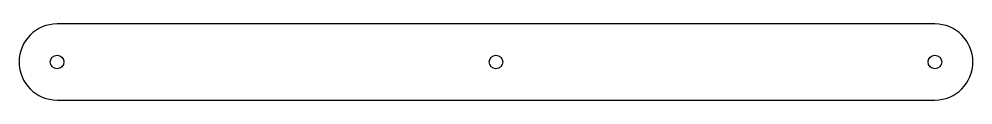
# Model space of a CAD drawing. Header units: millimetres. Extents: x 4 to 242, y 5 to 24.
import ezdxf

# ---------------------------------------------------------------- set-up
doc = ezdxf.new("R2010")
doc.units = ezdxf.units.MM

msp = doc.modelspace()

# ---------------------------------------------------------------- linework, layer by layer
at = {"color": 0}
for p, q in [((232.27, 23.94), (13.19, 23.94)), ((13.19, 4.94), (232.27, 4.94))]:
    msp.add_line(p, q, dxfattribs=at)
for centre in [(13.19, 14.44), (122.73, 14.44), (232.27, 14.44)]:
    msp.add_circle(centre, 1.7, dxfattribs=at)
for centre, start, end in [((13.19, 14.44), 90, 270), ((232.27, 14.44), 270, 90)]:
    msp.add_arc(centre, 9.5, start, end, dxfattribs=at)

doc.saveas('drawing.dxf')
